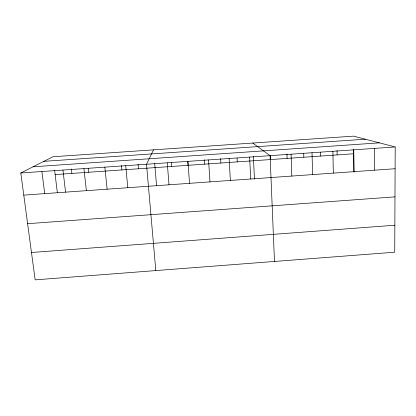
<?xml version="1.0" encoding="UTF-8"?>
<svg xmlns="http://www.w3.org/2000/svg" width="416" height="416" viewBox="0 0 416 416"><rect width="100%" height="100%" fill="white"/><g stroke="black" fill="none" stroke-linecap="round" stroke-linejoin="round"><path stroke-width="0.62" d="M395.2 146.957L394.732 252.205L35.152 279.859L20.8 172.988L52.972 156.749L353.527 136.141L395.2 146.957L20.8 172.988M153.546 149.848L146.51 164.247L155.808 270.582M31.481 252.496L394.852 225.233M27.607 223.688L394.976 196.862M55.146 174.59L353.72 153.754M23.769 195.114L395.101 168.73M43.878 161.34L365.357 139.209M33.056 166.8L379.376 142.849M252.741 143.052L270.078 155.657L274.482 261.451M41.902 171.522L44.699 193.627M54.6 170.128L57.335 192.608M62.946 170.061L65.562 192.145M71.375 168.964L71.89 173.425M83.928 168.6L86.372 190.668M88.182 168.438L88.598 172.255M104.848 167.144L107.115 189.192M121.467 165.485L121.898 169.931M125.71 165.698L127.806 187.725M138.086 164.33L138.492 168.776M154.669 163.176L156.556 185.557M167.253 162.807L169.005 184.798M171.262 162.661L171.564 166.468M187.933 161.372L189.519 183.336M187.767 161.512L188.042 165.318M204.188 159.739L204.485 164.169M208.556 159.936L209.971 181.886M220.62 158.595L220.886 163.025M229.122 158.506L230.365 180.435M237.052 158.085L237.255 161.881M249.626 157.082L250.708 178.989M253.375 156.317L254.467 179.239M270.187 155.152L270.374 159.572M286.962 153.982L287.118 158.402M291.08 154.196L291.824 176.067M303.716 153.452L303.826 157.232M312.026 152.74L312.598 174.595M320.408 152.292L320.497 156.073M337.054 150.504L337.126 154.913M332.909 151.289L333.315 173.124M353.735 149.843L353.969 171.652M353.673 149.349L353.917 172.167M374.499 148.398L374.566 170.191"/></g></svg>
